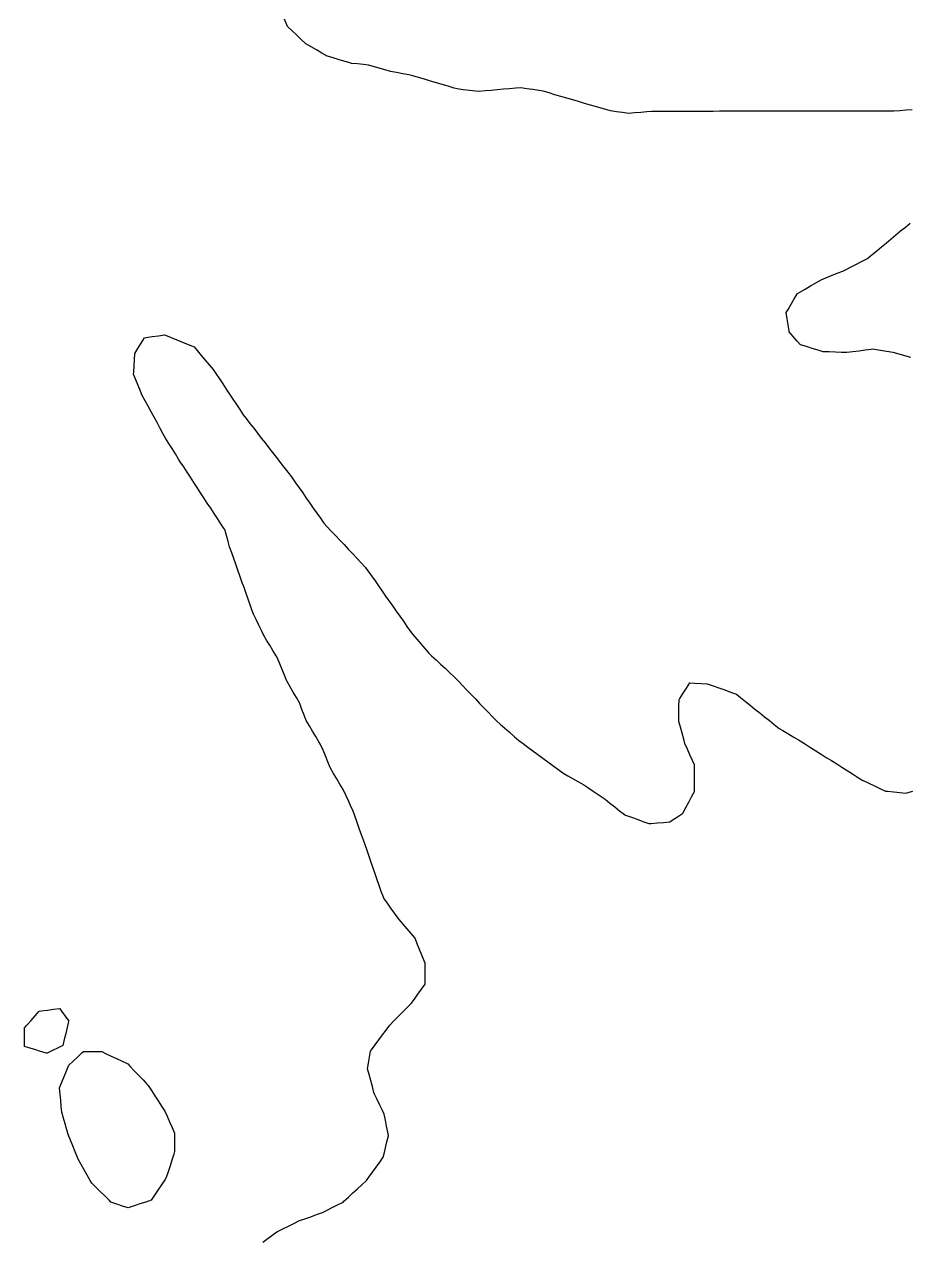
# Model space of a CAD drawing. Header units: millimetres. Extents: x 0 to 2762, y 6 to 2482.
# Drawn here: x 1979.7 to 2123.2, y 875 to 1072.3 of the extents above; entities that cross this region are included whole.
import ezdxf

# ---------------------------------------------------------------- set-up
doc = ezdxf.new("R2010")
doc.units = ezdxf.units.MM
for name, color, linetype in [('ALL_HOLES', 1, 'Continuous'), ('OUTLINE_ISLAND_01_HOLE_39', 1, 'Continuous'), ('OUTLINE_ISLAND_01_HOLE_40', 1, 'Continuous'), ('OUTLINE_ISLAND_01_HOLE_67', 1, 'Continuous')]:
    doc.layers.add(name, color=color, linetype=linetype)

msp = doc.modelspace()

# ---------------------------------------------------------------- linework, layer by layer
at = {"layer": 'ALL_HOLES'}
for points in [[(2123.6452, 1058.4482), (2122.6474, 1058.3818), (2121.6496, 1058.3155), (2120.6518, 1058.2491), (2120.3758, 1058.2488), (2119.3758, 1058.2476), (2118.3758, 1058.2463), (2117.3758, 1058.2451), (2116.3758, 1058.2439), (2115.3758, 1058.2427), (2114.3758, 1058.2415), (2113.3758, 1058.2403), (2112.3758, 1058.239), (2111.3758, 1058.2378), (2110.3758, 1058.2366), (2109.3758, 1058.2354), (2108.3758, 1058.2342), (2107.3758, 1058.233), (2106.3758, 1058.2318), (2105.3758, 1058.2305), (2104.3758, 1058.2293), (2103.3758, 1058.2281), (2102.3758, 1058.2269), (2101.3758, 1058.2257), (2100.3758, 1058.2245), (2099.3758, 1058.2232), (2098.3758, 1058.222), (2097.3758, 1058.2208), (2096.3758, 1058.2196), (2095.3758, 1058.2184), (2094.3758, 1058.2172), (2093.3758, 1058.216), (2092.3758, 1058.2147), (2091.3758, 1058.2135), (2090.3758, 1058.2123), (2089.3758, 1058.2111), (2088.3758, 1058.2099), (2087.3758, 1058.2087), (2086.3758, 1058.2074), (2085.3758, 1058.2062), (2084.3758, 1058.205), (2083.3758, 1058.2038), (2082.3758, 1058.2026), (2081.3758, 1058.2014), (2080.6259, 1058.1346), (2079.6298, 1058.0458), (2078.6338, 1057.9571), (2077.6377, 1057.8684), (2076.6835, 1058.0024), (2075.6932, 1058.1416), (2074.703, 1058.2807), (2074.3527, 1058.3832), (2073.3929, 1058.664), (2072.4331, 1058.9447), (2071.4734, 1059.2255), (2070.5136, 1059.5063), (2069.5538, 1059.7871), (2068.5941, 1060.0679), (2067.6343, 1060.3487), (2066.6745, 1060.6294), (2065.7147, 1060.9102), (2064.755, 1061.191), (2063.7952, 1061.4718), (2063.119, 1061.5764), (2062.1308, 1061.7293), (2061.1425, 1061.8822), (2060.1543, 1062.035), (2059.3492, 1061.9636), (2058.3531, 1061.8753), (2057.3571, 1061.7869), (2056.361, 1061.6986), (2055.3649, 1061.6102), (2054.3688, 1061.5218), (2053.3727, 1061.4335), (2052.8408, 1061.4952), (2051.8474, 1061.6104), (2050.8541, 1061.7257), (2049.8608, 1061.8409), (2049.3635, 1061.9887), (2048.4049, 1062.2737), (2047.4464, 1062.5586), (2046.4878, 1062.8435), (2045.5293, 1063.1284), (2044.5707, 1063.4133), (2043.6122, 1063.6983), (2042.6536, 1063.9832), (2042.006, 1064.1124), (2041.0254, 1064.308), (2040.0447, 1064.5036), (2039.064, 1064.6993), (2038.3596, 1064.8963), (2037.3966, 1065.1657), (2036.4335, 1065.4351), (2035.4705, 1065.7045), (2034.6795, 1065.7876), (2033.6849, 1065.892), (2032.6904, 1065.9964), (2032.6421, 1066.0109), (2031.6843, 1066.2984), (2030.7265, 1066.5859), (2029.7687, 1066.8733), (2028.8109, 1067.1608), (2028.7841, 1067.1762), (2027.9169, 1067.6741), (2027.0497, 1068.1721), (2026.1825, 1068.6701), (2025.3153, 1069.1681), (2025.2526, 1069.2278), (2024.5281, 1069.9171), (2023.8036, 1070.6064), (2023.0791, 1071.2957), (2022.3546, 1071.9849), (2022.2499, 1072.2491), (2021.8816, 1073.1788)], [(2123.4303, 1018.3088), (2122.4633, 1018.5639), (2121.4964, 1018.819), (2120.5295, 1019.0741), (2120.1549, 1019.1342), (2119.1675, 1019.2926), (2118.1801, 1019.451), (2117.1927, 1019.6094), (2116.995, 1019.5845), (2116.0029, 1019.4592), (2115.0108, 1019.334), (2114.0186, 1019.2088), (2113.0265, 1019.0836), (2112.18, 1019.1149), (2111.1807, 1019.152), (2110.1814, 1019.189), (2109.1821, 1019.2261), (2108.389, 1019.4686), (2107.4327, 1019.761), (2106.4765, 1020.0534), (2105.5202, 1020.3458), (2105.0044, 1020.9398), (2104.3488, 1021.6949), (2103.6932, 1022.45), (2103.6703, 1022.5932), (2103.5122, 1023.5806), (2103.3541, 1024.568), (2103.196, 1025.5555), (2103.5009, 1026.0713), (2104.0097, 1026.9322), (2104.5186, 1027.7931), (2105.0274, 1028.654), (2105.4004, 1028.8727), (2106.2631, 1029.3785), (2107.1257, 1029.8843), (2107.9883, 1030.3902), (2108.851, 1030.896), (2109.6069, 1031.1977), (2110.5356, 1031.5684), (2111.4644, 1031.939), (2112.3932, 1032.3097), (2112.8223, 1032.528), (2113.7135, 1032.9815), (2114.6048, 1033.435), (2115.4961, 1033.8885), (2116.3873, 1034.342), (2117.1431, 1034.9713), (2117.9115, 1035.6111), (2118.68, 1036.251), (2119.4485, 1036.8909), (2120.217, 1037.5308), (2120.9854, 1038.1707), (2121.7539, 1038.8105), (2122.5224, 1039.4504), (2123.2908, 1040.0903)], [(2018.3693, 874.7724), (2019.0082, 875.2448), (2019.8123, 875.8394), (2020.6163, 876.4339), (2020.7146, 876.4832), (2021.6087, 876.9311), (2022.5029, 877.3789), (2023.397, 877.8268), (2024.2911, 878.2746), (2025.1668, 878.5814), (2026.1106, 878.9121), (2027.0544, 879.2427), (2027.9981, 879.5734), (2028.6801, 879.9229), (2029.57, 880.3789), (2030.4599, 880.835), (2031.3499, 881.2911), (2031.4809, 881.4107), (2032.2195, 882.0849), (2032.9581, 882.759), (2033.6967, 883.4332), (2034.4353, 884.1074), (2035.1738, 884.7815), (2035.5464, 885.2993), (2036.1304, 886.1111), (2036.7144, 886.9228), (2037.2984, 887.7346), (2037.8824, 888.5463), (2038.0158, 889.1087), (2038.2467, 890.0817), (2038.4776, 891.0547), (2038.7085, 892.0277), (2038.5958, 892.6177), (2038.4083, 893.6), (2038.2207, 894.5822), (2038.0332, 895.5645), (2037.7623, 896.1156), (2037.3212, 897.0131), (2036.8802, 897.9106), (2036.4391, 898.808), (2036.369, 899.0598), (2036.101, 900.0233), (2035.833, 900.9867), (2035.565, 901.9501), (2035.297, 902.9135), (2035.4581, 903.8113), (2035.6348, 904.7955), (2035.8114, 905.7798), (2035.9554, 905.9747), (2036.5497, 906.779), (2037.1439, 907.5833), (2037.7382, 908.3875), (2038.3324, 909.1918), (2038.9267, 909.9961), (2039.5824, 910.6546), (2040.2881, 911.3632), (2040.9937, 912.0717), (2041.6994, 912.7803), (2042.405, 913.4889), (2042.9146, 914.1953), (2043.4997, 915.0063), (2044.0847, 915.8173), (2044.6698, 916.6283), (2044.6708, 917.0372), (2044.6732, 918.0372), (2044.6757, 919.0372), (2044.6781, 920.0372), (2044.5265, 920.4098), (2044.1497, 921.336), (2043.7728, 922.2623), (2043.396, 923.1886), (2043.0192, 924.1149), (2042.4042, 924.8374), (2041.756, 925.5989), (2041.1079, 926.3604), (2040.4597, 927.1219), (2040.3092, 927.3272), (2039.7179, 928.1336), (2039.1265, 928.94), (2038.5352, 929.7465), (2037.9439, 930.5529), (2037.8862, 930.7198), (2037.5592, 931.6648), (2037.2323, 932.6098), (2036.9053, 933.5549), (2036.5783, 934.4999), (2036.2514, 935.445), (2035.9244, 936.39), (2035.5975, 937.335), (2035.5945, 937.3435), (2035.2592, 938.2856), (2034.924, 939.2277), (2034.5887, 940.1699), (2034.2535, 941.112), (2033.9183, 942.0541), (2033.583, 942.9963), (2033.2478, 943.9384), (2032.9125, 944.8805), (2032.6913, 945.3586), (2032.2714, 946.2662), (2031.8515, 947.1738), (2031.4315, 948.0813), (2031.3557, 948.2096), (2030.8469, 949.0705), (2030.3382, 949.9314), (2029.8294, 950.7923), (2029.3206, 951.6532), (2029.2611, 951.796), (2028.8763, 952.719), (2028.4916, 953.642), (2028.1068, 954.5651), (2027.722, 955.4881), (2027.4426, 955.9557), (2026.9296, 956.8141), (2026.4167, 957.6725), (2025.9038, 958.531), (2025.3908, 959.3894), (2025.0519, 960.2727), (2024.6936, 961.2063), (2024.3353, 962.1399), (2024.2763, 962.2426), (2023.7782, 963.1097), (2023.28, 963.9767), (2022.7819, 964.8438), (2022.2837, 965.7109), (2022.2449, 965.8043), (2021.8608, 966.7276), (2021.4767, 967.6509), (2021.0926, 968.5742), (2020.7085, 969.4975), (2020.4858, 969.873), (2019.9758, 970.7332), (2019.4658, 971.5934), (2018.9557, 972.4535), (2018.4457, 973.3137), (2018.1276, 973.9719), (2017.6923, 974.8722), (2017.2571, 975.7726), (2016.8219, 976.6729), (2016.6362, 977.1974), (2016.3024, 978.14), (2015.9687, 979.0827), (2015.6349, 980.0253), (2015.3011, 980.968), (2014.9673, 981.9106), (2014.6335, 982.8533), (2014.2997, 983.7959), (2013.966, 984.7386), (2013.6322, 985.6812), (2013.2984, 986.6239), (2012.9646, 987.5665), (2012.7142, 988.4381), (2012.438, 989.3992), (2012.1618, 990.3603), (2012.0822, 990.4819), (2011.5349, 991.3188), (2010.9875, 992.1557), (2010.4401, 992.9926), (2009.8927, 993.8295), (2009.3453, 994.6663), (2008.7979, 995.5032), (2008.2505, 996.3401), (2007.7031, 997.177), (2007.1558, 998.0139), (2006.6084, 998.8507), (2006.061, 999.6876), (2005.5136, 1000.5245), (2004.9662, 1001.3614), (2004.6917, 1001.8022), (2004.1632, 1002.6511), (2003.6346, 1003.5), (2003.1061, 1004.3489), (2002.5775, 1005.1978), (2002.1494, 1005.9783), (2001.6684, 1006.855), (2001.1874, 1007.7318), (2000.7065, 1008.6085), (2000.2255, 1009.4853), (1999.7445, 1010.362), (1999.2636, 1011.2387), (1998.7826, 1012.1155), (1998.5086, 1012.8001), (1998.1371, 1013.7286), (1997.7655, 1014.657), (1997.394, 1015.5854), (1997.4133, 1015.9132), (1997.4721, 1016.9115), (1997.531, 1017.9097), (1997.5898, 1018.908), (1997.5908, 1018.9097), (1998.105, 1019.7674), (1998.6192, 1020.6251), (1999.1334, 1021.4827), (1999.4246, 1021.5262), (2000.4137, 1021.6737), (2001.4027, 1021.8211), (2002.3918, 1021.9686), (2002.5689, 1021.8955), (2003.4932, 1021.5138), (2004.4175, 1021.1321), (2005.3418, 1020.7504), (2006.266, 1020.3687), (2007.1903, 1019.987), (2007.6988, 1019.3911), (2008.3479, 1018.6304), (2008.9969, 1017.8697), (2009.646, 1017.1089), (2010.2951, 1016.3482), (2010.7464, 1015.6673), (2011.2988, 1014.8337), (2011.8512, 1014.0001), (2012.4036, 1013.1666), (2012.956, 1012.333), (2013.5084, 1011.4994), (2014.0608, 1010.6659), (2014.6133, 1009.8323), (2015.1657, 1008.9987), (2015.646, 1008.3796), (2016.259, 1007.5895), (2016.872, 1006.7994), (2017.485, 1006.0093), (2018.098, 1005.2192), (2018.711, 1004.4291), (2019.324, 1003.639), (2019.937, 1002.8489), (2020.5499, 1002.0588), (2021.1629, 1001.2687), (2021.7759, 1000.4786), (2022.3889, 999.6886), (2023.0019, 998.8985), (2023.0946, 998.7657), (2023.6668, 997.9456), (2024.2391, 997.1255), (2024.8113, 996.3054), (2025.3836, 995.4853), (2025.9558, 994.6653), (2026.5281, 993.8452), (2027.1003, 993.0251), (2027.6726, 992.205), (2028.2448, 991.3849), (2028.7615, 990.8384), (2029.4484, 990.1117), (2030.1353, 989.385), (2030.8223, 988.6582), (2031.5092, 987.9315), (2032.1961, 987.2048), (2032.8831, 986.4781), (2033.57, 985.7514), (2034.2569, 985.0246), (2034.9439, 984.2979), (2035.3834, 983.6721), (2035.9582, 982.8537), (2036.5329, 982.0354), (2037.1076, 981.2171), (2037.6824, 980.3987), (2038.2571, 979.5804), (2038.8319, 978.7621), (2039.4066, 977.9437), (2039.9814, 977.1254), (2040.5561, 976.3071), (2041.1309, 975.4888), (2041.7056, 974.6704), (2042.2804, 973.8521), (2042.6835, 973.3748), (2043.3288, 972.6109), (2043.9741, 971.847), (2044.6194, 971.0831), (2045.2647, 970.3191), (2045.708, 969.907), (2046.4404, 969.226), (2047.1727, 968.5451), (2047.9051, 967.8642), (2048.6375, 967.1833), (2049.3698, 966.5024), (2050.0482, 965.7919), (2050.7387, 965.0686), (2051.4292, 964.3453), (2052.1198, 963.622), (2052.8103, 962.8987), (2053.5009, 962.1754), (2054.1914, 961.4521), (2054.882, 960.7288), (2055.5725, 960.0055), (2056.263, 959.2823), (2056.8281, 958.7929), (2057.584, 958.1382), (2058.3399, 957.4835), (2059.0958, 956.8288), (2059.8517, 956.1741), (2060.5354, 955.6682), (2061.3392, 955.0733), (2062.143, 954.4784), (2062.9468, 953.8834), (2063.7506, 953.2885), (2064.5543, 952.6936), (2065.3581, 952.0987), (2066.1619, 951.5038), (2066.9657, 950.9089), (2067.7752, 950.4443), (2068.6425, 949.9465), (2069.5098, 949.4488), (2070.3771, 948.951), (2071.0477, 948.5068), (2071.8814, 947.9545), (2072.7151, 947.4023), (2073.5488, 946.8501), (2073.8389, 946.6207), (2074.6234, 946.0006), (2075.4079, 945.3805), (2076.1924, 944.7604), (2076.977, 944.1403), (2077.1681, 944.0692), (2078.1054, 943.7205), (2079.0426, 943.3718), (2079.9799, 943.0232), (2080.9171, 942.6745), (2081.3316, 942.7063), (2082.3287, 942.783), (2083.3257, 942.8596), (2084.3228, 942.9362), (2084.7376, 943.2104), (2085.5717, 943.762), (2086.4059, 944.3135), (2086.4428, 944.3814), (2086.9197, 945.2603), (2087.3967, 946.1393), (2087.8736, 947.0182), (2088.3506, 947.8971), (2088.3506, 948.1911), (2088.3508, 949.1911), (2088.351, 950.1911), (2088.3512, 951.1911), (2088.3514, 952.1911), (2088.0178, 952.9294), (2087.606, 953.8407), (2087.1943, 954.752), (2086.7825, 955.6632), (2086.5904, 956.3687), (2086.3277, 957.3336), (2086.065, 958.2984), (2085.8023, 959.2633), (2085.8056, 959.7365), (2085.8127, 960.7365), (2085.8197, 961.7365), (2085.8268, 962.7365), (2085.9714, 962.964), (2086.5079, 963.8078), (2087.0444, 964.6517), (2087.581, 965.4956), (2088.3965, 965.4567), (2089.3954, 965.409), (2090.3942, 965.3613), (2090.4115, 965.3552), (2091.3534, 965.0194), (2092.2954, 964.6837), (2093.2373, 964.348), (2094.1793, 964.0122), (2095.1213, 963.6765), (2095.8046, 963.1283), (2096.5847, 962.5026), (2097.3647, 961.8769), (2098.1448, 961.2512), (2098.9248, 960.6255), (2099.7049, 959.9998), (2100.4849, 959.3741), (2101.265, 958.7483), (2102.045, 958.1226), (2102.6336, 957.7774), (2103.4962, 957.2714), (2104.3588, 956.7655), (2105.2213, 956.2595), (2105.4797, 956.0961), (2106.3249, 955.5617), (2107.1701, 955.0272), (2108.0153, 954.4928), (2108.8605, 953.9583), (2109.7057, 953.4239), (2110.5509, 952.8894), (2111.3961, 952.355), (2112.2413, 951.8205), (2113.0865, 951.2861), (2113.9318, 950.7516), (2114.777, 950.2172), (2115.6222, 949.6827), (2115.6921, 949.6502), (2116.5987, 949.2282), (2117.5053, 948.8062), (2118.4119, 948.3842), (2119.3185, 947.9622), (2119.6427, 947.9268), (2120.6367, 947.8181), (2121.6308, 947.7094), (2122.6249, 947.6008), (2122.7801, 947.6514), (2123.7308, 947.9612)]]:
    msp.add_lwpolyline(points, dxfattribs=at)
for points in [[(1979.6758, 906.5256), (1979.6758, 907.5256), (1979.6758, 908.5256), (1979.6758, 909.5256), (1980.1012, 910.0045), (1980.7653, 910.7522), (1981.4294, 911.4998), (1982.0935, 912.2475), (1982.4313, 912.2914), (1983.423, 912.4201), (1984.4147, 912.5488), (1985.4064, 912.6775), (1985.7039, 912.2613), (1986.2854, 911.4477), (1986.8669, 910.6341), (1986.8486, 910.5572), (1986.6174, 909.5843), (1986.3862, 908.6113), (1986.1551, 907.6384), (1985.9239, 906.6655), (1985.1541, 906.2908), (1984.255, 905.853), (1983.3559, 905.4153), (1983.2766, 905.4393), (1982.3192, 905.7281), (1981.3618, 906.0169), (1980.4044, 906.3057)], [(1989.25, 905.6857), (1990.25, 905.6857), (1991.25, 905.6857), (1992.25, 905.6857), (1992.8278, 905.409), (1993.7297, 904.977), (1994.6315, 904.545), (1995.5334, 904.113), (1996.4353, 903.681), (1996.8419, 903.2589), (1997.5357, 902.5388), (1998.2296, 901.8187), (1998.9234, 901.0986), (1999.6173, 900.3784), (1999.7302, 900.2059), (2000.2778, 899.3691), (2000.8254, 898.5324), (2001.3729, 897.6956), (2001.9205, 896.8589), (2002.4681, 896.0221), (2002.8285, 895.1908), (2003.2262, 894.2733), (2003.6239, 893.3558), (2004.0217, 892.4383), (2004.0243, 891.4623), (2004.027, 890.4623), (2004.0297, 889.4623), (2003.901, 889.0555), (2003.5993, 888.1021), (2003.2976, 887.1487), (2002.9959, 886.1953), (2002.6943, 885.2419), (2002.4589, 884.8931), (2001.8995, 884.0642), (2001.3401, 883.2352), (2000.7808, 882.4063), (2000.2214, 881.5774), (1999.3637, 881.2903), (1998.4154, 880.9728), (1997.4671, 880.6554), (1996.5188, 880.338), (1995.6184, 880.6447), (1994.6718, 880.9673), (1993.7252, 881.2898), (1993.4729, 881.5372), (1992.7588, 882.2374), (1992.0448, 882.9375), (1991.3308, 883.6376), (1990.6168, 884.3378), (1990.3743, 884.7719), (1989.8865, 885.6449), (1989.3988, 886.5179), (1988.9111, 887.3909), (1988.4234, 888.2639), (1988.3161, 888.527), (1987.9386, 889.453), (1987.5611, 890.379), (1987.1835, 891.305), (1986.806, 892.231), (1986.5819, 892.9989), (1986.3018, 893.9588), (1986.0217, 894.9188), (1985.7416, 895.8787), (1985.6577, 896.8075), (1985.5677, 897.8034), (1985.4778, 898.7994), (1985.3878, 899.7953), (1985.7609, 900.7107), (1986.1383, 901.6367), (1986.5157, 902.5628), (1986.8931, 903.4888), (1987.6141, 904.1609), (1988.3456, 904.8427), (1989.0771, 905.5245)]]:
    msp.add_lwpolyline(points, close=True, dxfattribs=at)
at = {"layer": 'OUTLINE_ISLAND_01_HOLE_39'}
msp.add_lwpolyline([(1989.25, 905.6857), (1990.25, 905.6857), (1991.25, 905.6857), (1992.25, 905.6857), (1992.8278, 905.409), (1993.7297, 904.977), (1994.6315, 904.545), (1995.5334, 904.113), (1996.4353, 903.681), (1996.8419, 903.2589), (1997.5357, 902.5388), (1998.2296, 901.8187), (1998.9234, 901.0986), (1999.6173, 900.3784), (1999.7302, 900.2059), (2000.2778, 899.3691), (2000.8254, 898.5324), (2001.3729, 897.6956), (2001.9205, 896.8589), (2002.4681, 896.0221), (2002.8285, 895.1908), (2003.2262, 894.2733), (2003.6239, 893.3558), (2004.0217, 892.4383), (2004.0243, 891.4623), (2004.027, 890.4623), (2004.0297, 889.4623), (2003.901, 889.0555), (2003.5993, 888.1021), (2003.2976, 887.1487), (2002.9959, 886.1953), (2002.6943, 885.2419), (2002.4589, 884.8931), (2001.8995, 884.0642), (2001.3401, 883.2352), (2000.7808, 882.4063), (2000.2214, 881.5774), (1999.3637, 881.2903), (1998.4154, 880.9728), (1997.4671, 880.6554), (1996.5188, 880.338), (1995.6184, 880.6447), (1994.6718, 880.9673), (1993.7252, 881.2898), (1993.4729, 881.5372), (1992.7588, 882.2374), (1992.0448, 882.9375), (1991.3308, 883.6376), (1990.6168, 884.3378), (1990.3743, 884.7719), (1989.8865, 885.6449), (1989.3988, 886.5179), (1988.9111, 887.3909), (1988.4234, 888.2639), (1988.3161, 888.527), (1987.9386, 889.453), (1987.5611, 890.379), (1987.1835, 891.305), (1986.806, 892.231), (1986.5819, 892.9989), (1986.3018, 893.9588), (1986.0217, 894.9188), (1985.7416, 895.8787), (1985.6577, 896.8075), (1985.5677, 897.8034), (1985.4778, 898.7994), (1985.3878, 899.7953), (1985.7609, 900.7107), (1986.1383, 901.6367), (1986.5157, 902.5628), (1986.8931, 903.4888), (1987.6141, 904.1609), (1988.3456, 904.8427), (1989.0771, 905.5245)], close=True, dxfattribs=at)
at = {"layer": 'OUTLINE_ISLAND_01_HOLE_40'}
msp.add_lwpolyline([(1979.6758, 906.5256), (1979.6758, 907.5256), (1979.6758, 908.5256), (1979.6758, 909.5256), (1980.1012, 910.0045), (1980.7653, 910.7522), (1981.4294, 911.4998), (1982.0935, 912.2475), (1982.4313, 912.2914), (1983.423, 912.4201), (1984.4147, 912.5488), (1985.4064, 912.6775), (1985.7039, 912.2613), (1986.2854, 911.4477), (1986.8669, 910.6341), (1986.8486, 910.5572), (1986.6174, 909.5843), (1986.3862, 908.6113), (1986.1551, 907.6384), (1985.9239, 906.6655), (1985.1541, 906.2908), (1984.255, 905.853), (1983.3559, 905.4153), (1983.2766, 905.4393), (1982.3192, 905.7281), (1981.3618, 906.0169), (1980.4044, 906.3057)], close=True, dxfattribs=at)
at = {"layer": 'OUTLINE_ISLAND_01_HOLE_67'}
for points in [[(2123.6452, 1058.4482), (2122.6474, 1058.3818), (2121.6496, 1058.3155), (2120.6518, 1058.2491), (2120.3758, 1058.2488), (2119.3758, 1058.2476), (2118.3758, 1058.2463), (2117.3758, 1058.2451), (2116.3758, 1058.2439), (2115.3758, 1058.2427), (2114.3758, 1058.2415), (2113.3758, 1058.2403), (2112.3758, 1058.239), (2111.3758, 1058.2378), (2110.3758, 1058.2366), (2109.3758, 1058.2354), (2108.3758, 1058.2342), (2107.3758, 1058.233), (2106.3758, 1058.2318), (2105.3758, 1058.2305), (2104.3758, 1058.2293), (2103.3758, 1058.2281), (2102.3758, 1058.2269), (2101.3758, 1058.2257), (2100.3758, 1058.2245), (2099.3758, 1058.2232), (2098.3758, 1058.222), (2097.3758, 1058.2208), (2096.3758, 1058.2196), (2095.3758, 1058.2184), (2094.3758, 1058.2172), (2093.3758, 1058.216), (2092.3758, 1058.2147), (2091.3758, 1058.2135), (2090.3758, 1058.2123), (2089.3758, 1058.2111), (2088.3758, 1058.2099), (2087.3758, 1058.2087), (2086.3758, 1058.2074), (2085.3758, 1058.2062), (2084.3758, 1058.205), (2083.3758, 1058.2038), (2082.3758, 1058.2026), (2081.3758, 1058.2014), (2080.6259, 1058.1346), (2079.6298, 1058.0458), (2078.6338, 1057.9571), (2077.6377, 1057.8684), (2076.6835, 1058.0024), (2075.6932, 1058.1416), (2074.703, 1058.2807), (2074.3527, 1058.3832), (2073.3929, 1058.664), (2072.4331, 1058.9447), (2071.4734, 1059.2255), (2070.5136, 1059.5063), (2069.5538, 1059.7871), (2068.5941, 1060.0679), (2067.6343, 1060.3487), (2066.6745, 1060.6294), (2065.7147, 1060.9102), (2064.755, 1061.191), (2063.7952, 1061.4718), (2063.119, 1061.5764), (2062.1308, 1061.7293), (2061.1425, 1061.8822), (2060.1543, 1062.035), (2059.3492, 1061.9636), (2058.3531, 1061.8753), (2057.3571, 1061.7869), (2056.361, 1061.6986), (2055.3649, 1061.6102), (2054.3688, 1061.5218), (2053.3727, 1061.4335), (2052.8408, 1061.4952), (2051.8474, 1061.6104), (2050.8541, 1061.7257), (2049.8608, 1061.8409), (2049.3635, 1061.9887), (2048.4049, 1062.2737), (2047.4464, 1062.5586), (2046.4878, 1062.8435), (2045.5293, 1063.1284), (2044.5707, 1063.4133), (2043.6122, 1063.6983), (2042.6536, 1063.9832), (2042.006, 1064.1124), (2041.0254, 1064.308), (2040.0447, 1064.5036), (2039.064, 1064.6993), (2038.3596, 1064.8963), (2037.3966, 1065.1657), (2036.4335, 1065.4351), (2035.4705, 1065.7045), (2034.6795, 1065.7876), (2033.6849, 1065.892), (2032.6904, 1065.9964), (2032.6421, 1066.0109), (2031.6843, 1066.2984), (2030.7265, 1066.5859), (2029.7687, 1066.8733), (2028.8109, 1067.1608), (2028.7841, 1067.1762), (2027.9169, 1067.6741), (2027.0497, 1068.1721), (2026.1825, 1068.6701), (2025.3153, 1069.1681), (2025.2526, 1069.2278), (2024.5281, 1069.9171), (2023.8036, 1070.6064), (2023.0791, 1071.2957), (2022.3546, 1071.9849), (2022.2499, 1072.2491), (2021.8816, 1073.1788)], [(2123.4303, 1018.3088), (2122.4633, 1018.5639), (2121.4964, 1018.819), (2120.5295, 1019.0741), (2120.1549, 1019.1342), (2119.1675, 1019.2926), (2118.1801, 1019.451), (2117.1927, 1019.6094), (2116.995, 1019.5845), (2116.0029, 1019.4592), (2115.0108, 1019.334), (2114.0186, 1019.2088), (2113.0265, 1019.0836), (2112.18, 1019.1149), (2111.1807, 1019.152), (2110.1814, 1019.189), (2109.1821, 1019.2261), (2108.389, 1019.4686), (2107.4327, 1019.761), (2106.4765, 1020.0534), (2105.5202, 1020.3458), (2105.0044, 1020.9398), (2104.3488, 1021.6949), (2103.6932, 1022.45), (2103.6703, 1022.5932), (2103.5122, 1023.5806), (2103.3541, 1024.568), (2103.196, 1025.5555), (2103.5009, 1026.0713), (2104.0097, 1026.9322), (2104.5186, 1027.7931), (2105.0274, 1028.654), (2105.4004, 1028.8727), (2106.2631, 1029.3785), (2107.1257, 1029.8843), (2107.9883, 1030.3902), (2108.851, 1030.896), (2109.6069, 1031.1977), (2110.5356, 1031.5684), (2111.4644, 1031.939), (2112.3932, 1032.3097), (2112.8223, 1032.528), (2113.7135, 1032.9815), (2114.6048, 1033.435), (2115.4961, 1033.8885), (2116.3873, 1034.342), (2117.1431, 1034.9713), (2117.9115, 1035.6111), (2118.68, 1036.251), (2119.4485, 1036.8909), (2120.217, 1037.5308), (2120.9854, 1038.1707), (2121.7539, 1038.8105), (2122.5224, 1039.4504), (2123.2908, 1040.0903)], [(2018.3693, 874.7724), (2019.0082, 875.2448), (2019.8123, 875.8394), (2020.6163, 876.4339), (2020.7146, 876.4832), (2021.6087, 876.9311), (2022.5029, 877.3789), (2023.397, 877.8268), (2024.2911, 878.2746), (2025.1668, 878.5814), (2026.1106, 878.9121), (2027.0544, 879.2427), (2027.9981, 879.5734), (2028.6801, 879.9229), (2029.57, 880.3789), (2030.4599, 880.835), (2031.3499, 881.2911), (2031.4809, 881.4107), (2032.2195, 882.0849), (2032.9581, 882.759), (2033.6967, 883.4332), (2034.4353, 884.1074), (2035.1738, 884.7815), (2035.5464, 885.2993), (2036.1304, 886.1111), (2036.7144, 886.9228), (2037.2984, 887.7346), (2037.8824, 888.5463), (2038.0158, 889.1087), (2038.2467, 890.0817), (2038.4776, 891.0547), (2038.7085, 892.0277), (2038.5958, 892.6177), (2038.4083, 893.6), (2038.2207, 894.5822), (2038.0332, 895.5645), (2037.7623, 896.1156), (2037.3212, 897.0131), (2036.8802, 897.9106), (2036.4391, 898.808), (2036.369, 899.0598), (2036.101, 900.0233), (2035.833, 900.9867), (2035.565, 901.9501), (2035.297, 902.9135), (2035.4581, 903.8113), (2035.6348, 904.7955), (2035.8114, 905.7798), (2035.9554, 905.9747), (2036.5497, 906.779), (2037.1439, 907.5833), (2037.7382, 908.3875), (2038.3324, 909.1918), (2038.9267, 909.9961), (2039.5824, 910.6546), (2040.2881, 911.3632), (2040.9937, 912.0717), (2041.6994, 912.7803), (2042.405, 913.4889), (2042.9146, 914.1953), (2043.4997, 915.0063), (2044.0847, 915.8173), (2044.6698, 916.6283), (2044.6708, 917.0372), (2044.6732, 918.0372), (2044.6757, 919.0372), (2044.6781, 920.0372), (2044.5265, 920.4098), (2044.1497, 921.336), (2043.7728, 922.2623), (2043.396, 923.1886), (2043.0192, 924.1149), (2042.4042, 924.8374), (2041.756, 925.5989), (2041.1079, 926.3604), (2040.4597, 927.1219), (2040.3092, 927.3272), (2039.7179, 928.1336), (2039.1265, 928.94), (2038.5352, 929.7465), (2037.9439, 930.5529), (2037.8862, 930.7198), (2037.5592, 931.6648), (2037.2323, 932.6098), (2036.9053, 933.5549), (2036.5783, 934.4999), (2036.2514, 935.445), (2035.9244, 936.39), (2035.5975, 937.335), (2035.5945, 937.3435), (2035.2592, 938.2856), (2034.924, 939.2277), (2034.5887, 940.1699), (2034.2535, 941.112), (2033.9183, 942.0541), (2033.583, 942.9963), (2033.2478, 943.9384), (2032.9125, 944.8805), (2032.6913, 945.3586), (2032.2714, 946.2662), (2031.8515, 947.1738), (2031.4315, 948.0813), (2031.3557, 948.2096), (2030.8469, 949.0705), (2030.3382, 949.9314), (2029.8294, 950.7923), (2029.3206, 951.6532), (2029.2611, 951.796), (2028.8763, 952.719), (2028.4916, 953.642), (2028.1068, 954.5651), (2027.722, 955.4881), (2027.4426, 955.9557), (2026.9296, 956.8141), (2026.4167, 957.6725), (2025.9038, 958.531), (2025.3908, 959.3894), (2025.0519, 960.2727), (2024.6936, 961.2063), (2024.3353, 962.1399), (2024.2763, 962.2426), (2023.7782, 963.1097), (2023.28, 963.9767), (2022.7819, 964.8438), (2022.2837, 965.7109), (2022.2449, 965.8043), (2021.8608, 966.7276), (2021.4767, 967.6509), (2021.0926, 968.5742), (2020.7085, 969.4975), (2020.4858, 969.873), (2019.9758, 970.7332), (2019.4658, 971.5934), (2018.9557, 972.4535), (2018.4457, 973.3137), (2018.1276, 973.9719), (2017.6923, 974.8722), (2017.2571, 975.7726), (2016.8219, 976.6729), (2016.6362, 977.1974), (2016.3024, 978.14), (2015.9687, 979.0827), (2015.6349, 980.0253), (2015.3011, 980.968), (2014.9673, 981.9106), (2014.6335, 982.8533), (2014.2997, 983.7959), (2013.966, 984.7386), (2013.6322, 985.6812), (2013.2984, 986.6239), (2012.9646, 987.5665), (2012.7142, 988.4381), (2012.438, 989.3992), (2012.1618, 990.3603), (2012.0822, 990.4819), (2011.5349, 991.3188), (2010.9875, 992.1557), (2010.4401, 992.9926), (2009.8927, 993.8295), (2009.3453, 994.6663), (2008.7979, 995.5032), (2008.2505, 996.3401), (2007.7031, 997.177), (2007.1558, 998.0139), (2006.6084, 998.8507), (2006.061, 999.6876), (2005.5136, 1000.5245), (2004.9662, 1001.3614), (2004.6917, 1001.8022), (2004.1632, 1002.6511), (2003.6346, 1003.5), (2003.1061, 1004.3489), (2002.5775, 1005.1978), (2002.1494, 1005.9783), (2001.6684, 1006.855), (2001.1874, 1007.7318), (2000.7065, 1008.6085), (2000.2255, 1009.4853), (1999.7445, 1010.362), (1999.2636, 1011.2387), (1998.7826, 1012.1155), (1998.5086, 1012.8001), (1998.1371, 1013.7286), (1997.7655, 1014.657), (1997.394, 1015.5854), (1997.4133, 1015.9132), (1997.4721, 1016.9115), (1997.531, 1017.9097), (1997.5898, 1018.908), (1997.5908, 1018.9097), (1998.105, 1019.7674), (1998.6192, 1020.6251), (1999.1334, 1021.4827), (1999.4246, 1021.5262), (2000.4137, 1021.6737), (2001.4027, 1021.8211), (2002.3918, 1021.9686), (2002.5689, 1021.8955), (2003.4932, 1021.5138), (2004.4175, 1021.1321), (2005.3418, 1020.7504), (2006.266, 1020.3687), (2007.1903, 1019.987), (2007.6988, 1019.3911), (2008.3479, 1018.6304), (2008.9969, 1017.8697), (2009.646, 1017.1089), (2010.2951, 1016.3482), (2010.7464, 1015.6673), (2011.2988, 1014.8337), (2011.8512, 1014.0001), (2012.4036, 1013.1666), (2012.956, 1012.333), (2013.5084, 1011.4994), (2014.0608, 1010.6659), (2014.6133, 1009.8323), (2015.1657, 1008.9987), (2015.646, 1008.3796), (2016.259, 1007.5895), (2016.872, 1006.7994), (2017.485, 1006.0093), (2018.098, 1005.2192), (2018.711, 1004.4291), (2019.324, 1003.639), (2019.937, 1002.8489), (2020.5499, 1002.0588), (2021.1629, 1001.2687), (2021.7759, 1000.4786), (2022.3889, 999.6886), (2023.0019, 998.8985), (2023.0946, 998.7657), (2023.6668, 997.9456), (2024.2391, 997.1255), (2024.8113, 996.3054), (2025.3836, 995.4853), (2025.9558, 994.6653), (2026.5281, 993.8452), (2027.1003, 993.0251), (2027.6726, 992.205), (2028.2448, 991.3849), (2028.7615, 990.8384), (2029.4484, 990.1117), (2030.1353, 989.385), (2030.8223, 988.6582), (2031.5092, 987.9315), (2032.1961, 987.2048), (2032.8831, 986.4781), (2033.57, 985.7514), (2034.2569, 985.0246), (2034.9439, 984.2979), (2035.3834, 983.6721), (2035.9582, 982.8537), (2036.5329, 982.0354), (2037.1076, 981.2171), (2037.6824, 980.3987), (2038.2571, 979.5804), (2038.8319, 978.7621), (2039.4066, 977.9437), (2039.9814, 977.1254), (2040.5561, 976.3071), (2041.1309, 975.4888), (2041.7056, 974.6704), (2042.2804, 973.8521), (2042.6835, 973.3748), (2043.3288, 972.6109), (2043.9741, 971.847), (2044.6194, 971.0831), (2045.2647, 970.3191), (2045.708, 969.907), (2046.4404, 969.226), (2047.1727, 968.5451), (2047.9051, 967.8642), (2048.6375, 967.1833), (2049.3698, 966.5024), (2050.0482, 965.7919), (2050.7387, 965.0686), (2051.4292, 964.3453), (2052.1198, 963.622), (2052.8103, 962.8987), (2053.5009, 962.1754), (2054.1914, 961.4521), (2054.882, 960.7288), (2055.5725, 960.0055), (2056.263, 959.2823), (2056.8281, 958.7929), (2057.584, 958.1382), (2058.3399, 957.4835), (2059.0958, 956.8288), (2059.8517, 956.1741), (2060.5354, 955.6682), (2061.3392, 955.0733), (2062.143, 954.4784), (2062.9468, 953.8834), (2063.7506, 953.2885), (2064.5543, 952.6936), (2065.3581, 952.0987), (2066.1619, 951.5038), (2066.9657, 950.9089), (2067.7752, 950.4443), (2068.6425, 949.9465), (2069.5098, 949.4488), (2070.3771, 948.951), (2071.0477, 948.5068), (2071.8814, 947.9545), (2072.7151, 947.4023), (2073.5488, 946.8501), (2073.8389, 946.6207), (2074.6234, 946.0006), (2075.4079, 945.3805), (2076.1924, 944.7604), (2076.977, 944.1403), (2077.1681, 944.0692), (2078.1054, 943.7205), (2079.0426, 943.3718), (2079.9799, 943.0232), (2080.9171, 942.6745), (2081.3316, 942.7063), (2082.3287, 942.783), (2083.3257, 942.8596), (2084.3228, 942.9362), (2084.7376, 943.2104), (2085.5717, 943.762), (2086.4059, 944.3135), (2086.4428, 944.3814), (2086.9197, 945.2603), (2087.3967, 946.1393), (2087.8736, 947.0182), (2088.3506, 947.8971), (2088.3506, 948.1911), (2088.3508, 949.1911), (2088.351, 950.1911), (2088.3512, 951.1911), (2088.3514, 952.1911), (2088.0178, 952.9294), (2087.606, 953.8407), (2087.1943, 954.752), (2086.7825, 955.6632), (2086.5904, 956.3687), (2086.3277, 957.3336), (2086.065, 958.2984), (2085.8023, 959.2633), (2085.8056, 959.7365), (2085.8127, 960.7365), (2085.8197, 961.7365), (2085.8268, 962.7365), (2085.9714, 962.964), (2086.5079, 963.8078), (2087.0444, 964.6517), (2087.581, 965.4956), (2088.3965, 965.4567), (2089.3954, 965.409), (2090.3942, 965.3613), (2090.4115, 965.3552), (2091.3534, 965.0194), (2092.2954, 964.6837), (2093.2373, 964.348), (2094.1793, 964.0122), (2095.1213, 963.6765), (2095.8046, 963.1283), (2096.5847, 962.5026), (2097.3647, 961.8769), (2098.1448, 961.2512), (2098.9248, 960.6255), (2099.7049, 959.9998), (2100.4849, 959.3741), (2101.265, 958.7483), (2102.045, 958.1226), (2102.6336, 957.7774), (2103.4962, 957.2714), (2104.3588, 956.7655), (2105.2213, 956.2595), (2105.4797, 956.0961), (2106.3249, 955.5617), (2107.1701, 955.0272), (2108.0153, 954.4928), (2108.8605, 953.9583), (2109.7057, 953.4239), (2110.5509, 952.8894), (2111.3961, 952.355), (2112.2413, 951.8205), (2113.0865, 951.2861), (2113.9318, 950.7516), (2114.777, 950.2172), (2115.6222, 949.6827), (2115.6921, 949.6502), (2116.5987, 949.2282), (2117.5053, 948.8062), (2118.4119, 948.3842), (2119.3185, 947.9622), (2119.6427, 947.9268), (2120.6367, 947.8181), (2121.6308, 947.7094), (2122.6249, 947.6008), (2122.7801, 947.6514), (2123.7308, 947.9612)]]:
    msp.add_lwpolyline(points, dxfattribs=at)

doc.saveas('drawing.dxf')
